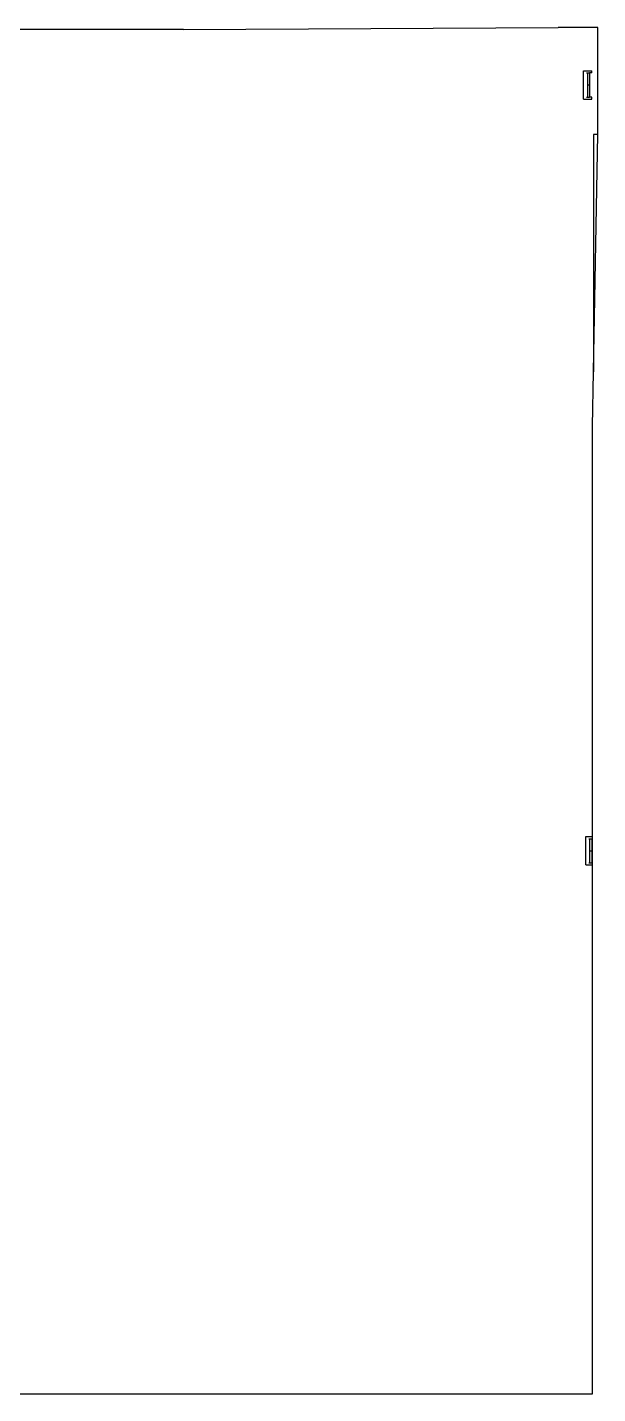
# Model space of a CAD drawing. Extents: x -4167 to 4036, y -7353 to 7975.
# Drawn here: x 157 to 1572, y -2151 to 1238 of the extents above; entities that cross this region are included whole.
import ezdxf

# ---------------------------------------------------------------- set-up
doc = ezdxf.new("R2010")
doc.units = 0
doc.layers.get('0').update_dxf_attribs({"linetype": 'CONTINUOUS'})

msp = doc.modelspace()

# ---------------------------------------------------------------- linework, layer by layer
for p, q in [((544.1, 1232.5), (-2661.6, 1232.5)), ((544.1, 1232.5), (1473.7, 1237.5)), ((1571.7, 1237.5), (1473.7, 1237.5)), ((1571.7, 971.5), (1571.7, 1237.5)), ((1536.9, 1059.7), (1536.9, 1129.7)), ((1536.9, 1129.7), (1556.9, 1129.7)), ((1544.1, 1124.7), (1544.4, 1124.7)), ((1544.7, 1124.7), (1544.9, 1124.7)), ((1545.2, 1124.7), (1545.4, 1124.7)), ((1545.9, 1124.7), (1546.1, 1124.7)), ((1546.3, 1124.7), (1546.7, 1124.7)), ((1546.9, 1094.7), (1546.9, 1124.7)), ((1546.9, 1124.7), (1551.8, 1124.7)), ((1551.8, 1124.7), (1551.8, 1094.7)), ((1556.9, 1124.7), (1551.8, 1124.7)), ((1556.9, 1124.7), (1556.9, 1129.7)), ((1546.9, 1064.7), (1546.9, 1094.7)), ((1546.9, 1094.7), (1551.8, 1094.7)), ((1551.8, 1094.7), (1551.8, 1094.7)), ((1551.8, 1094.7), (1551.8, 1064.7)), ((1536.9, 1059.7), (1556.9, 1059.7)), ((1544.1, 1064.7), (1544.4, 1064.7)), ((1544.7, 1064.7), (1544.9, 1064.7)), ((1545.2, 1064.7), (1545.4, 1064.7)), ((1545.9, 1064.7), (1546.1, 1064.7)), ((1546.3, 1064.7), (1546.7, 1064.7)), ((1546.9, 1064.7), (1551.8, 1064.7)), ((1556.9, 1064.7), (1551.8, 1064.7)), ((1556.9, 1059.7), (1556.9, 1064.7)), ((1571.7, 971.5), (1561.1, 971.5)), ((1561.1, 971.5), (1561.1, 382.7)), ((1561.1, 382.7), (1571.7, 971.5)), ((1558.7, 247.5), (1561.1, 382.7)), ((1558.7, -769.9), (1558.7, 247.5)), ((1542.2, -839.9), (1542.2, -769.9)), ((1542.2, -769.9), (1558.7, -769.9)), ((1549.4, -774.9), (1549.7, -774.9)), ((1549.9, -774.9), (1550.2, -774.9)), ((1550.4, -774.9), (1550.7, -774.9)), ((1551.1, -774.9), (1551.4, -774.9)), ((1551.6, -774.9), (1552, -774.9)), ((1552.2, -804.9), (1552.2, -774.9)), ((1552.2, -774.9), (1557.1, -774.9)), ((1557.1, -774.9), (1557.1, -804.9)), ((1558.7, -774.9), (1557.1, -774.9)), ((1558.7, -774.9), (1558.7, -769.9)), ((1558.7, -834.9), (1558.7, -774.9)), ((1552.2, -834.9), (1552.2, -804.9)), ((1552.2, -804.9), (1557.1, -804.9)), ((1557.1, -804.9), (1557.1, -804.9)), ((1557.1, -804.9), (1557.1, -834.9)), ((1542.2, -839.9), (1558.7, -839.9)), ((1549.4, -834.9), (1549.7, -834.9)), ((1549.9, -834.9), (1550.2, -834.9)), ((1550.4, -834.9), (1550.7, -834.9)), ((1551.1, -834.9), (1551.4, -834.9)), ((1551.6, -834.9), (1552, -834.9)), ((1552.2, -834.9), (1557.1, -834.9)), ((1558.7, -834.9), (1557.1, -834.9)), ((1558.7, -839.9), (1558.7, -834.9)), ((1558.7, -2151.5), (1558.7, -839.9)), ((74.7, -2151.5), (1558.7, -2151.5))]:
    msp.add_line(p, q)

doc.saveas('drawing.dxf')
